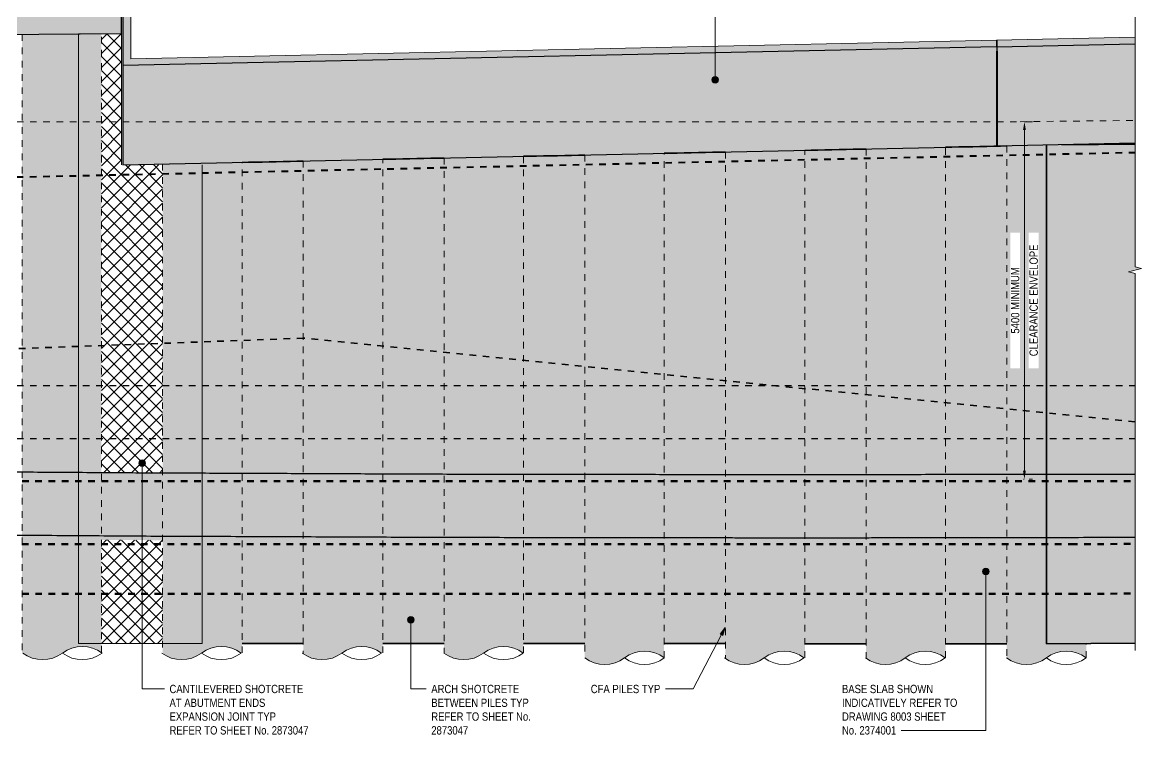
# Model space of a CAD drawing. Header units: metres. Extents: x -1147.3 to -1090.7, y 3.4 to 26.8.
# Drawn here: x -1137.34 to -1120.44, y 9.6 to 20.36 of the extents above; entities that cross this region are included whole.
import ezdxf

# ---------------------------------------------------------------- set-up
doc = ezdxf.new("R2010")
doc.units = ezdxf.units.M
for name, pattern in [('Dash dot', [0.015875, 0.00635, -0.004763, 0, -0.004763]), ('Hidden-Locality Plan', [0.0046, 0.003, -0.0016]), ('JacobsDash', [0.0045, 0.003, -0.0015])]:
    doc.linetypes.add(name, pattern=pattern)
doc.layers.get('Defpoints').update_dxf_attribs({"color": 41})
for name, color, linetype, lineweight in [('A-ANNO-DIMS', 7, 'Continuous', 9), ('A-DETL', 7, 'Continuous', 13), ('A-DETL-GENF', 7, 'Continuous', 9), ('A-GENM', 7, 'Continuous', 35), ('G-ANNO-TEXT', 7, 'Continuous', 9), ('S-BEAM', 7, 'Continuous', 50), ('S-FNDN', 7, 'Continuous', 50)]:
    doc.layers.add(name, color=color, linetype=linetype, lineweight=lineweight)
doc.styles.add('Arial Narrow', font='ARIALN.TTF', dxfattribs={"height": 0.125})
doc.dimstyles.new('Dimension_Standard_O__mm_', dxfattribs={"dimscale": 0.3048, "dimtxt": 0.127929, "dimasz": 0.410105, "dimexe": 0.393701, "dimexo": 0.246063, "dimgap": 0.246063, "dimtad": 1, "dimdec": 0, "dimlfac": 1000, "dimzin": 0, "dimdsep": 46, "dimtxsty": 'Arial Narrow', "dimsah": 1, "dimcen": 0.09, "dimaunit": 1, "dimadec": 4, "dimazin": 0, "dimtfac": 1, "dimtdec": 4, "dimtix": 1, "dimtmove": 0, "dimatfit": 3, "dimfxl": 1, "dimtvp": 1, "dimtfill": 1, "dimtolj": 1, "dimtzin": 0, "dimlwd": 18, "dimlwe": 18, "dimarcsym": 2})

# ---------------------------------------------------------------- blocks, each defined once
blk = doc.blocks.new('Top of Pavement - RL A - Top of Pavement - RL A-68818558-DRG-2873023 - SECTION 2')
at = {"layer": 'A-GENM', "lineweight": 25, "true_color": 0xe8e8e8}
h = blk.add_hatch(color=254, dxfattribs=at)
h.paths.add_polyline_path([(-1135.22, 12.598), (-1135.22, 13.548), (-1135.625, 13.55), (-1136.143, 13.554), (-1136.143, 12.604), (-1135.468, 12.599)])
h.paths.add_polyline_path([(-1145.343, 12.682), (-1145.343, 13.632), (-1145.709, 13.636), (-1147.223, 13.655), (-1147.223, 12.705), (-1145.651, 12.685)])
h = blk.add_hatch(color=254, dxfattribs=at)
h.paths.add_polyline_path([(-1135.22, 12.534), (-1135.22, 12.598), (-1135.625, 12.6), (-1136.143, 12.604), (-1136.143, 12.54), (-1135.522, 12.536)])
h.paths.add_polyline_path([(-1145.343, 12.617), (-1145.343, 12.682), (-1145.916, 12.688), (-1147.223, 12.705), (-1147.223, 12.673), (-1147.124, 12.675), (-1146.978, 12.676), (-1146.813, 12.675), (-1146.642, 12.673), (-1146.585, 12.672), (-1146.559, 12.672), (-1145.843, 12.663), (-1145.843, 12.623), (-1145.826, 12.623), (-1145.368, 12.617)])
at = {"layer": 'A-GENM', "color": 253, "lineweight": 25, "true_color": 0xa3a3a3}
for points, knots in [([(-1120.535, 13.53), (-1120.622, 13.53), (-1120.874, 13.529), (-1121.291, 13.529), (-1121.785, 13.528), (-1122.279, 13.527), (-1122.774, 13.526), (-1123.268, 13.526), (-1123.762, 13.525), (-1124.257, 13.524), (-1124.751, 13.523), (-1125.245, 13.523), (-1125.739, 13.522), (-1126.234, 13.523), (-1126.728, 13.524), (-1127.222, 13.524), (-1127.716, 13.525), (-1128.211, 13.526), (-1128.705, 13.526), (-1129.199, 13.527), (-1129.694, 13.528), (-1130.188, 13.528), (-1130.682, 13.529), (-1131.176, 13.531), (-1131.671, 13.533), (-1132.165, 13.535), (-1132.824, 13.538), (-1133.483, 13.541), (-1134.142, 13.543), (-1134.636, 13.546), (-1135.131, 13.548), (-1135.625, 13.55), (-1136.119, 13.553), (-1136.613, 13.557), (-1137.108, 13.56), (-1137.602, 13.564), (-1138.096, 13.567), (-1138.59, 13.571), (-1139.085, 13.574), (-1139.579, 13.577), (-1140.073, 13.581), (-1140.567, 13.585), (-1141.062, 13.589), (-1141.556, 13.594), (-1142.05, 13.599), (-1142.544, 13.604), (-1143.039, 13.609), (-1143.533, 13.614), (-1144.027, 13.618), (-1144.521, 13.623), (-1145.016, 13.628), (-1145.51, 13.633), (-1146.004, 13.639), (-1146.498, 13.646), (-1146.905, 13.651), (-1147.146, 13.654), (-1147.223, 13.655)], [0.474392, 0.474392, 0.474392, 0.474392, 0.4761905, 0.4795918, 0.4829932, 0.4863946, 0.4897959, 0.4931973, 0.4965986, 0.5, 0.5034014, 0.5068027, 0.5102041, 0.5136054, 0.5170068, 0.5204082, 0.5238095, 0.5272109, 0.5306122, 0.5340136, 0.537415, 0.5408163, 0.5442177, 0.547619, 0.5510204, 0.5544218, 0.5578231, 0.5646259, 0.5680272, 0.5714286, 0.5748299, 0.5782313, 0.5816327, 0.585034, 0.5884354, 0.5918367, 0.5952381, 0.5986395, 0.6020408, 0.6054422, 0.6088435, 0.6122449, 0.6156463, 0.6190476, 0.622449, 0.6258503, 0.6292517, 0.6326531, 0.6360544, 0.6394558, 0.6428571, 0.6462585, 0.6496599, 0.6530612, 0.6564626, 0.6580453, 0.6580453, 0.6580453, 0.6580453]), ([(-1130.916, 12.58), (-1130.727, 12.58), (-1130.347, 12.579), (-1129.778, 12.578), (-1129.209, 12.577), (-1128.64, 12.576), (-1128.071, 12.575), (-1127.502, 12.575), (-1127.028, 12.574), (-1126.649, 12.574), (-1126.459, 12.573), (-1126.365, 12.573)], [0.69047619, 0.69047619, 0.69047619, 0.69047619, 0.69642857, 0.70238095, 0.70833333, 0.71428571, 0.7202381, 0.72619048, 0.73214286, 0.73511905, 0.73809524, 0.73809524, 0.73809524, 0.73809524]), ([(-1126.365, 12.573), (-1126.27, 12.573), (-1126.08, 12.573), (-1125.701, 12.572), (-1125.416, 12.572), (-1125.227, 12.572)], [0.73809524, 0.73809524, 0.73809524, 0.73809524, 0.74107143, 0.74404762, 0.75, 0.75, 0.75, 0.75]), ([(-1125.227, 12.572), (-1125.037, 12.572), (-1124.753, 12.573), (-1124.373, 12.574), (-1124.089, 12.574), (-1123.804, 12.575), (-1123.425, 12.575), (-1122.951, 12.576), (-1122.382, 12.577), (-1122.003, 12.578), (-1121.813, 12.578)], [0.75, 0.75, 0.75, 0.75, 0.75595238, 0.75892857, 0.76190476, 0.76488095, 0.76785714, 0.77380952, 0.7797619, 0.78571429, 0.78571429, 0.78571429, 0.78571429])]:
    blk.add_open_spline(points, degree=3, knots=knots, dxfattribs=at)
for points in [[(-1140.019, 12.63), (-1139.83, 12.629), (-1139.45, 12.626), (-1138.881, 12.623), (-1138.313, 12.619), (-1137.744, 12.615), (-1137.175, 12.611), (-1136.606, 12.607), (-1136.037, 12.603), (-1135.657, 12.6), (-1135.468, 12.599)], [(-1135.468, 12.599), (-1135.278, 12.598), (-1134.899, 12.597), (-1134.52, 12.595), (-1134.33, 12.594)], [(-1134.33, 12.594), (-1134.14, 12.594), (-1133.761, 12.592), (-1133.382, 12.59), (-1133.192, 12.59)], [(-1133.192, 12.59), (-1133.002, 12.589), (-1132.623, 12.587), (-1132.054, 12.585), (-1131.485, 12.582), (-1131.106, 12.581), (-1130.916, 12.58)], [(-1121.813, 12.578), (-1121.623, 12.578), (-1121.244, 12.579), (-1120.865, 12.579), (-1120.675, 12.58)], [(-1120.675, 12.58), (-1120.628, 12.58), (-1120.582, 12.58), (-1120.535, 12.58)]]:
    blk.add_open_spline(points, degree=3, dxfattribs=at)
blk = doc.blocks.new('T2DPAA-T2D-C3S-RS-M3D-100334_rvt-1-DRG-2873023 - SECTION 2')
at = {"layer": 'A-GENM', "color": 253, "lineweight": 25, "true_color": 0xa3a3a3}
blk.add_blockref('Top of Pavement - RL A - Top of Pavement - RL A-68818558-DRG-2873023 - SECTION 2', (0, 0), dxfattribs=at)
blk = doc.blocks.new('01_SFO_FRP_Pile_CastInPlace_CS_BR08 - CAST-IN-PLACE PILE - 1200-8661432-DRG-2873023 - SECTION 2')
at = {"layer": 'S-FNDN', "linetype": 'JacobsDash', "lineweight": 18, "true_color": 0xc0c0c0}
for points in [[(-1134.897, 10.733), (-1134.823, 10.744), (-1134.758, 10.763), (-1134.69, 10.794), (-1134.571, 10.872), (-1134.508, 10.901), (-1134.437, 10.921), (-1134.368, 10.931), (-1134.297, 10.931), (-1134.226, 10.921), (-1134.157, 10.9), (-1134.092, 10.87), (-1134.041, 10.837), (-1134.041, 18.242), (-1135.22, 18.217), (-1135.22, 10.824), (-1135.173, 10.793), (-1135.108, 10.763), (-1135.038, 10.743), (-1134.968, 10.733), (-1134.901, 10.733)], [(-1134.023, 10.832), (-1134.021, 10.832), (-1134.021, 18.242), (-1134.041, 18.242), (-1134.041, 10.837), (-1134.033, 10.832), (-1134.025, 10.832)]]:
    blk.add_hatch(color=9, dxfattribs=at).paths.add_polyline_path(points)
at = {"layer": 'S-FNDN', "linetype": 'JacobsDash', "lineweight": 18}
for p, q in [((-1135.22, 18.217), (-1135.22, 10.824)), ((-1134.02, 10.832), (-1134.02, 18.242))]:
    blk.add_line(p, q, dxfattribs=at)
blk = doc.blocks.new('01_SFO_FRP_Pile_CastInPlace_CS_BR08 - CAST-IN-PLACE PILE - 1200-9305895-DRG-2873023 - SECTION 2')
at = {"layer": 'S-FNDN', "linetype": 'JacobsDash', "lineweight": 18, "true_color": 0xc0c0c0}
blk.add_hatch(color=9, dxfattribs=at).paths.add_polyline_path([(-1122.15, 10.659), (-1122.138, 10.659), (-1122.067, 10.669), (-1122.025, 10.682), (-1122.025, 18.5), (-1122.471, 18.49), (-1122.471, 10.756), (-1122.414, 10.719), (-1122.349, 10.689), (-1122.28, 10.669), (-1122.21, 10.659), (-1122.182, 10.659)])
h = blk.add_hatch(color=9, dxfattribs=at)
h.paths.add_polyline_path([(-1122.025, 10.682), (-1121.999, 10.689), (-1121.934, 10.719), (-1121.814, 10.797), (-1121.749, 10.827), (-1121.68, 10.847), (-1121.608, 10.857), (-1121.538, 10.857), (-1121.466, 10.847), (-1121.399, 10.827), (-1121.334, 10.797), (-1121.273, 10.758), (-1121.271, 10.758), (-1121.271, 10.974), (-1121.87, 10.969), (-1121.87, 18.503), (-1122.025, 18.5), (-1122.025, 10.689)])
h.paths.add_polyline_path([(-1121.642, 18.508), (-1121.271, 18.51), (-1121.271, 18.516), (-1121.608, 18.509)])
at = {"layer": 'S-FNDN', "linetype": 'JacobsDash', "lineweight": 18}
for p, q in [((-1122.471, 18.49), (-1122.471, 10.756)), ((-1121.271, 18.51), (-1121.271, 18.516)), ((-1121.271, 10.758), (-1121.271, 10.974))]:
    blk.add_line(p, q, dxfattribs=at)
blk = doc.blocks.new('01_SFO_FRP_Pile_CastInPlace_CS_BR08 - CAST-IN-PLACE PILE - 1200-8661394-DRG-2873023 - SECTION 2')
at = {"layer": 'S-FNDN', "linetype": 'JacobsDash', "lineweight": 18, "true_color": 0xc0c0c0}
for points in [[(-1132.848, 10.733), (-1132.775, 10.733), (-1132.706, 10.743), (-1132.638, 10.763), (-1132.573, 10.793), (-1132.453, 10.871), (-1132.388, 10.901), (-1132.319, 10.921), (-1132.248, 10.931), (-1132.177, 10.931), (-1132.106, 10.921), (-1132.038, 10.901), (-1131.973, 10.871), (-1131.916, 10.834), (-1131.916, 18.288), (-1133.095, 18.262), (-1133.095, 10.821), (-1133.053, 10.793), (-1132.988, 10.763), (-1132.919, 10.743), (-1132.848, 10.733)], [(-1131.898, 10.832), (-1131.896, 10.832), (-1131.896, 18.288), (-1131.916, 18.288), (-1131.916, 10.834), (-1131.913, 10.832), (-1131.9, 10.832)]]:
    blk.add_hatch(color=9, dxfattribs=at).paths.add_polyline_path(points)
at = {"layer": 'S-FNDN', "linetype": 'JacobsDash', "lineweight": 18}
for p, q in [((-1133.095, 18.262), (-1133.095, 10.821)), ((-1131.895, 10.832), (-1131.895, 18.288))]:
    blk.add_line(p, q, dxfattribs=at)
blk = doc.blocks.new('20_SFR_WSC_ShotcreteWall_Flat_Datum - FlatWall_PileSize_1200-9242313-DRG-2873023 - SECTION 2')
at = {"layer": 'A-GENM', "true_color": 0x9ab29e}
blk.add_hatch(color=253, dxfattribs=at).paths.add_polyline_path([(-1121.87, 10.969), (-1120.535, 10.979), (-1120.535, 16.562), (-1120.635, 16.587), (-1120.435, 16.637), (-1120.535, 16.662), (-1120.535, 18.515), (-1121.642, 18.508), (-1121.87, 18.503), (-1121.87, 11.558)])
at = {"layer": 'A-GENM', "color": 252, "true_color": 0x888888}
for p, q in [((-1121.87, 18.503), (-1121.87, 10.969)), ((-1120.535, 18.515), (-1121.642, 18.508)), ((-1121.87, 10.969), (-1120.535, 10.979))]:
    blk.add_line(p, q, dxfattribs=at)
blk = doc.blocks.new('20_SFR_WSC_ShotcreteWall_ArchFlatBack_Datum - ArchWall_PileSize_1200-8656066-DRG-2873023 - SECTION 2')
at = {"layer": 'A-GENM', "true_color": 0x9ab29e}
blk.add_hatch(color=253, dxfattribs=at).paths.add_polyline_path([(-1133.095, 10.977), (-1133.095, 18.26), (-1134.021, 18.241), (-1134.021, 10.977), (-1133.191, 10.977)])
at = {"layer": 'A-GENM', "color": 252, "true_color": 0x888888}
blk.add_line((-1134.021, 10.977), (-1133.095, 10.977), dxfattribs=at)
at = {"layer": 'A-GENM', "color": 252, "true_color": 0x888888, "flags": 128}
blk.add_lwpolyline([(-1133.095, 18.26), (-1133.191, 18.258), (-1133.293, 18.256), (-1133.398, 18.254), (-1133.505, 18.252), (-1133.612, 18.25), (-1133.719, 18.247), (-1133.824, 18.245), (-1133.925, 18.243), (-1134.021, 18.241)], dxfattribs=at)
blk = doc.blocks.new('20_SFR_WSC_ShotcreteWall_ArchFlatBack_Datum - ArchWall_PileSize_1200-8656109-DRG-2873023 - SECTION 2')
at = {"layer": 'A-GENM', "true_color": 0x9ab29e}
blk.add_hatch(color=253, dxfattribs=at).paths.add_polyline_path([(-1131.066, 10.976), (-1130.97, 10.976), (-1130.97, 18.307), (-1131.896, 18.288), (-1131.896, 10.976), (-1131.168, 10.976)])
at = {"layer": 'A-GENM', "color": 252, "true_color": 0x888888}
blk.add_line((-1131.896, 10.976), (-1130.97, 10.976), dxfattribs=at)
at = {"layer": 'A-GENM', "color": 252, "true_color": 0x888888, "flags": 128}
blk.add_lwpolyline([(-1130.97, 18.307), (-1131.066, 18.305), (-1131.168, 18.303), (-1131.273, 18.301), (-1131.38, 18.298), (-1131.487, 18.296), (-1131.594, 18.294), (-1131.698, 18.292), (-1131.8, 18.29), (-1131.896, 18.288)], dxfattribs=at)
blk = doc.blocks.new('20_SFR_WSC_ShotcreteWall_ArchFlatBack_Datum - ArchWall_PileSize_1200-8656190-DRG-2873023 - SECTION 2')
at = {"layer": 'A-GENM', "true_color": 0x9ab29e}
blk.add_hatch(color=253, dxfattribs=at).paths.add_polyline_path([(-1129.675, 10.975), (-1128.845, 10.975), (-1128.845, 18.352), (-1129.771, 18.333), (-1129.771, 10.975)])
at = {"layer": 'A-GENM', "color": 252, "true_color": 0x888888}
blk.add_line((-1129.771, 10.975), (-1128.845, 10.975), dxfattribs=at)
at = {"layer": 'A-GENM', "color": 252, "true_color": 0x888888, "flags": 128}
blk.add_lwpolyline([(-1128.845, 18.352), (-1128.941, 18.35), (-1129.043, 18.348), (-1129.148, 18.346), (-1129.254, 18.343), (-1129.362, 18.341), (-1129.468, 18.339), (-1129.573, 18.337), (-1129.675, 18.335), (-1129.771, 18.333)], dxfattribs=at)
blk = doc.blocks.new('20_SFR_WSC_ShotcreteWall_ArchFlatBack_Datum - ArchWall_PileSize_1200-8656242-DRG-2873023 - SECTION 2')
at = {"layer": 'A-GENM', "true_color": 0x9ab29e}
blk.add_hatch(color=253, dxfattribs=at).paths.add_polyline_path([(-1127.646, 10.973), (-1126.72, 10.973), (-1126.72, 18.398), (-1127.646, 18.379), (-1127.646, 11.558)])
at = {"layer": 'A-GENM', "color": 252, "true_color": 0x888888}
blk.add_line((-1127.646, 10.973), (-1126.72, 10.973), dxfattribs=at)
at = {"layer": 'A-GENM', "color": 252, "true_color": 0x888888, "flags": 128}
blk.add_lwpolyline([(-1126.72, 18.398), (-1126.816, 18.396), (-1126.918, 18.394), (-1127.023, 18.392), (-1127.129, 18.389), (-1127.237, 18.387), (-1127.343, 18.385), (-1127.448, 18.383), (-1127.55, 18.381), (-1127.646, 18.379)], dxfattribs=at)
blk = doc.blocks.new('20_SFR_WSC_ShotcreteWall_ArchFlatBack_Datum - ArchWall_PileSize_1200-8656296-DRG-2873023 - SECTION 2')
at = {"layer": 'A-GENM', "true_color": 0x9ab29e}
blk.add_hatch(color=253, dxfattribs=at).paths.add_polyline_path([(-1125.425, 10.972), (-1124.595, 10.972), (-1124.595, 18.443), (-1125.521, 18.423), (-1125.521, 10.972)])
at = {"layer": 'A-GENM', "color": 252, "true_color": 0x888888}
blk.add_line((-1125.521, 10.972), (-1124.595, 10.972), dxfattribs=at)
at = {"layer": 'A-GENM', "color": 252, "true_color": 0x888888, "flags": 128}
blk.add_lwpolyline([(-1124.595, 18.443), (-1124.691, 18.441), (-1124.793, 18.439), (-1124.898, 18.437), (-1125.004, 18.435), (-1125.112, 18.432), (-1125.218, 18.43), (-1125.323, 18.428), (-1125.425, 18.425), (-1125.521, 18.423)], dxfattribs=at)
blk = doc.blocks.new('03_SFR_ACS_Abutment_BR08_Retaining wall CS - ABUTMENT EAST_BR8_1-7988247-DRG-2873023 - SECTION 2')
at = {"layer": 'S-BEAM', "lineweight": 25, "true_color": 0xc0c0c0}
blk.add_hatch(color=9, dxfattribs=at).paths.add_polyline_path([(-1145.823, 20.11), (-1135.842, 20.187), (-1135.842, 21.387), (-1136.053, 21.385), (-1145.823, 21.307), (-1145.823, 20.515)])
at = {"layer": 'S-BEAM', "lineweight": 25}
for p, q in [((-1145.823, 21.307), (-1145.823, 20.11)), ((-1135.857, 21.387), (-1135.842, 21.387)), ((-1135.842, 20.187), (-1135.842, 21.387)), ((-1145.823, 20.11), (-1135.842, 20.187))]:
    blk.add_line(p, q, dxfattribs=at)
at = {"layer": 'S-BEAM', "color": 250, "lineweight": 25, "true_color": 0x404040}
for p, q in [((-1136.035, 21.385), (-1135.985, 21.386)), ((-1135.896, 21.386), (-1135.857, 21.387))]:
    blk.add_line(p, q, dxfattribs=at)
at = {"layer": 'S-BEAM', "color": 8, "lineweight": 25, "true_color": 0x6f6f6f}
blk.add_line((-1135.985, 21.386), (-1135.896, 21.386), dxfattribs=at)
blk = doc.blocks.new('01_SFO_FRP_Pile_CastInPlace_CS_BR08 - CAST-IN-PLACE PILE - 1200-8641665-DRG-2873023 - SECTION 2')
at = {"layer": 'S-FNDN', "linetype": 'JacobsDash', "lineweight": 18, "true_color": 0xc0c0c0}
for points in [[(-1137.016, 10.733), (-1136.997, 10.733), (-1136.926, 10.743), (-1136.855, 10.764), (-1136.793, 10.793), (-1136.673, 10.871), (-1136.608, 10.901), (-1136.539, 10.921), (-1136.468, 10.931), (-1136.397, 10.931), (-1136.326, 10.921), (-1136.255, 10.9), (-1136.191, 10.87), (-1136.163, 10.852), (-1136.163, 20.184), (-1137.343, 20.175), (-1137.343, 10.832), (-1137.333, 10.832), (-1137.273, 10.793), (-1137.208, 10.763), (-1137.139, 10.743), (-1137.068, 10.733), (-1137.054, 10.733)], [(-1136.143, 10.839), (-1136.143, 20.184), (-1136.163, 20.184), (-1136.163, 10.852), (-1136.145, 10.84)]]:
    blk.add_hatch(color=9, dxfattribs=at).paths.add_polyline_path(points)
at = {"layer": 'S-FNDN', "linetype": 'JacobsDash', "lineweight": 18}
for p, q in [((-1137.343, 20.175), (-1137.343, 10.832)), ((-1136.143, 10.839), (-1136.143, 20.184))]:
    blk.add_line(p, q, dxfattribs=at)
blk = doc.blocks.new('CS_DET_Pile-Column_BreakLine - Tubular BreakLine-5442962-DRG-2873023 - SECTION 2')
at = {"layer": 'A-DETL-GENF', "lineweight": 18}
for centre, start, end in [((-1134.933, 11.229), 232.9573, 307.0427), ((-1134.333, 10.434), 52.9573, 127.0427), ((-1134.333, 11.229), 232.9573, 307.0427)]:
    blk.add_arc(centre, 0.498, start, end, dxfattribs=at)
blk = doc.blocks.new('CS_DET_Pile-Column_BreakLine - Tubular BreakLine-V16-DRG-2873023 - SECTION 2')
at = {"layer": 'A-DETL-GENF', "lineweight": 18}
for centre, start, end in [((-1127.944, 10.361), 52.9573, 127.0427), ((-1128.544, 11.155), 232.9573, 307.0427), ((-1127.944, 11.155), 232.9573, 307.0427)]:
    blk.add_arc(centre, 0.498, start, end, dxfattribs=at)
blk = doc.blocks.new('BREAK LINE - INPUT VIEW SCALE_R13 - Std Break-8685746-DRG-2873023 - SECTION 2')
at = {"layer": 'A-DETL-GENF'}
for p, q in [((-1120.535, 22.354), (-1120.535, 16.662)), ((-1120.435, 16.637), (-1120.635, 16.587)), ((-1120.635, 16.587), (-1120.535, 16.562)), ((-1120.535, 16.662), (-1120.435, 16.637)), ((-1120.535, 16.562), (-1120.535, 10.869))]:
    blk.add_line(p, q, dxfattribs=at)
blk = doc.blocks.new('DIMBLOCK1-DRG-2873023 - SECTION 2')
at = {"layer": 'A-ANNO-DIMS', "color": 0, "lineweight": 18, "transparency": 16777216}
for p, q in [((-1122.193, 18.856), (-1122.085, 18.856)), ((-1122.205, 13.583), (-1122.205, 18.731)), ((-1122.133, 13.458), (-1122.085, 13.458))]:
    blk.add_line(p, q, dxfattribs=at)
at = {"layer": 'A-ANNO-DIMS', "color": 0, "transparency": 16777216}
for points in [[(-1122.226, 18.731), (-1122.184, 18.731), (-1122.205, 18.856)], [(-1122.226, 13.583), (-1122.184, 13.583), (-1122.205, 13.458)]]:
    blk.add_solid(points, dxfattribs=at)
at = {"layer": 'Defpoints', "color": 0, "transparency": 16777216}
for p in [(-1122.268, 18.856), (-1122.205, 18.856), (-1122.208, 13.458)]:
    blk.add_point(p, dxfattribs=at)
at = {"layer": 'A-ANNO-DIMS', "color": 0, "lineweight": 18, "transparency": 16777216, "char_height": 0.125, "width": 2.02493, "attachment_point": 5, "rotation": 90, "style": 'Arial Narrow', "bg_fill": 3, "box_fill_scale": 1.1, "bg_fill_color": 256, "bg_fill_true_color": 13158600, "bg_fill_transparency": 0}
for s, insert in [('\\A1;5400 MINIMUM', (-1122.344, 16.157)), ('\\A1;CLEARANCE ENVELOPE', (-1122.065, 16.157))]:
    blk.add_mtext(s, dxfattribs=dict(at, insert=insert))

msp = doc.modelspace()

# ---------------------------------------------------------------- hatches: boundary and pattern name
at = {"layer": 'A-DETL-GENF', "true_color": 0xafc8af}
h = msp.add_hatch(dxfattribs=at)
h.set_pattern_fill('FP_33', color=9, style=0, pattern_type=2)
h.set_pattern_definition([(45, (-1120.574, 10.849), (-0.106066, 0.106066), []), (135, (-1120.574, 10.849), (-0.106066, -0.106066), [])])
h.paths.add_polyline_path([(-1135.2203, 10.977), (-1135.2203, 12.5345), (-1136.1433, 12.5401), (-1136.1433, 10.977), (-1135.5215, 10.977)])
h.paths.add_polyline_path([(-1135.2203, 13.5483), (-1135.2203, 18.2049), (-1135.7775, 18.2047), (-1135.8224, 18.2038), (-1135.8224, 18.2047), (-1135.839, 18.2051), (-1135.839, 20.1844), (-1136.1433, 20.1844), (-1136.1433, 13.5538), (-1135.5215, 13.5498), (-1135.2919, 13.5487)])
at = {"layer": 'A-GENM', "lineweight": 5, "true_color": 0x9ab29e}
msp.add_hatch(color=253, dxfattribs=at).paths.add_polyline_path([(-1122.566, 10.9704), (-1122.4707, 10.9704), (-1122.4707, 18.49), (-1123.3957, 18.4702), (-1123.3957, 10.9704), (-1122.6678, 10.9704)])
at = {"layer": 'G-ANNO-TEXT'}
h = msp.add_hatch(color=256, dxfattribs=at)
edge = h.paths.add_edge_path()
edge.add_arc((-1126.8752, 19.487), 0.05, 0, 360)
h = msp.add_hatch(color=256, dxfattribs=at)
edge = h.paths.add_edge_path()
edge.add_arc((-1135.5305, 13.6977), 0.05, 0, 360)
h = msp.add_hatch(color=256, dxfattribs=at)
edge = h.paths.add_edge_path()
edge.add_arc((-1122.7877, 12.0626), 0.05, 0, 360)
h = msp.add_hatch(color=256, dxfattribs=at)
edge = h.paths.add_edge_path()
edge.add_arc((-1131.4715, 11.3313), 0.05, 0, 360)
msp.add_hatch(color=256, dxfattribs=at).paths.add_polyline_path([(-1126.7239, 11.2189), (-1126.801, 11.1181), (-1126.7619, 11.0978)])
at = {"layer": 'S-BEAM', "lineweight": 5, "true_color": 0xc0c0c0}
for points in [[(-1135.8224, 19.7041), (-1122.6238, 19.9875), (-1122.6238, 20.0875), (-1135.6982, 19.8068), (-1135.6982, 21.5399), (-1122.6238, 21.7906), (-1122.6238, 21.8779), (-1135.8224, 21.5945), (-1135.8224, 19.9875)], [(-1122.6238, 18.4871), (-1120.5352, 18.532), (-1120.5352, 20.0323), (-1122.6238, 19.9875), (-1122.6238, 18.5243)]]:
    msp.add_hatch(color=9, dxfattribs=at).paths.add_polyline_path(points)
h = msp.add_hatch(color=9, dxfattribs=at)
h.paths.add_polyline_path([(-1122.6238, 19.9875), (-1120.5352, 20.0323), (-1120.5352, 20.1323), (-1122.6238, 20.0875), (-1122.6238, 19.9875)])
h.paths.add_polyline_path([(-1122.6238, 21.7906), (-1120.5352, 21.8306), (-1120.5352, 21.9228), (-1122.6238, 21.8779), (-1122.6238, 21.852)])
h = msp.add_hatch(color=9, dxfattribs=at)
h.paths.add_polyline_path([(-1135.8224, 18.2038), (-1122.6238, 18.4871), (-1122.6238, 19.2667), (-1122.6238, 19.9875), (-1122.6259, 19.9874), (-1135.8224, 19.7041), (-1135.8224, 18.5243)])
h.paths.add_polyline_path([(-1122.6248, 18.5243), (-1122.6248, 18.5243), (-1122.6248, 19.7002)])
at = {"layer": 'S-FNDN', "lineweight": 5, "true_color": 0xc0c0c0}
for points in [[(-1126.2746, 10.6846), (-1126.2588, 10.6893), (-1126.1905, 10.7213), (-1126.0739, 10.7969), (-1126.0089, 10.8267), (-1125.9366, 10.8475), (-1125.8696, 10.8572), (-1125.7981, 10.8572), (-1125.7274, 10.847), (-1125.657, 10.8259), (-1125.5913, 10.7952), (-1125.5339, 10.758), (-1125.5207, 10.758), (-1125.5207, 18.4249), (-1126.2746, 18.4088), (-1126.2746, 10.6893)], [(-1124.2744, 10.6588), (-1124.2681, 10.6588), (-1124.1963, 10.6693), (-1124.1496, 10.6831), (-1124.1496, 18.4544), (-1124.5953, 18.4448), (-1124.5953, 10.7524), (-1124.5439, 10.7191), (-1124.4789, 10.6893), (-1124.4104, 10.669), (-1124.3396, 10.6588), (-1124.3067, 10.6588)], [(-1124.1496, 10.6831), (-1124.1288, 10.6893), (-1124.0639, 10.7191), (-1123.9439, 10.7969), (-1123.8789, 10.8267), (-1123.8104, 10.847), (-1123.7396, 10.8572), (-1123.6681, 10.8572), (-1123.5974, 10.847), (-1123.5288, 10.8267), (-1123.4639, 10.7969), (-1123.4039, 10.758), (-1123.3957, 10.758), (-1123.3957, 18.4706), (-1124.1496, 18.4544), (-1124.1496, 10.6893)], [(-1130.6817, 10.7328), (-1130.6368, 10.7328), (-1130.5661, 10.743), (-1130.4975, 10.7633), (-1130.4326, 10.7931), (-1130.3126, 10.8708), (-1130.2476, 10.9007), (-1130.1791, 10.921), (-1130.1072, 10.9312), (-1130.0332, 10.9307), (-1129.966, 10.9209), (-1129.8975, 10.9007), (-1129.8326, 10.8708), (-1129.7906, 10.8437), (-1129.7907, 18.3333), (-1130.9703, 18.3079), (-1130.9703, 10.8305), (-1130.9096, 10.7918), (-1130.8449, 10.7625), (-1130.7791, 10.743), (-1130.7083, 10.7328)], [(-1129.7707, 10.832), (-1129.7707, 18.3337), (-1129.7906, 18.333), (-1129.7906, 10.8437), (-1129.7725, 10.832)], [(-1128.5081, 10.6588), (-1128.4374, 10.669), (-1128.3996, 10.6802), (-1128.3996, 18.3631), (-1128.8453, 18.3536), (-1128.8453, 10.758), (-1128.8435, 10.7577), (-1128.7839, 10.7191), (-1128.7189, 10.6893), (-1128.6504, 10.669), (-1128.5796, 10.6588), (-1128.5248, 10.6588)], [(-1128.3996, 10.6802), (-1128.3688, 10.6893), (-1128.3039, 10.7191), (-1128.1839, 10.7969), (-1128.1189, 10.8267), (-1128.0504, 10.847), (-1127.9796, 10.8572), (-1127.9081, 10.8572), (-1127.8374, 10.847), (-1127.7688, 10.8267), (-1127.7039, 10.7969), (-1127.6457, 10.7592), (-1127.6457, 18.3793), (-1128.3996, 18.3631), (-1128.3996, 10.6893)], [(-1126.3996, 10.6588), (-1126.3981, 10.6588), (-1126.3274, 10.669), (-1126.2746, 10.6846), (-1126.2746, 18.4088), (-1126.7203, 18.3992), (-1126.7203, 10.7492), (-1126.6739, 10.7191), (-1126.6089, 10.6893), (-1126.5375, 10.6686), (-1126.4696, 10.6588), (-1126.4317, 10.6588)]]:
    msp.add_hatch(color=9, dxfattribs=at).paths.add_polyline_path(points)

# ---------------------------------------------------------------- linework, layer by layer
at = {"layer": 'A-DETL', "lineweight": 9}
for p, q in [((-1135.6982, 21.5399), (-1135.6982, 19.8068)), ((-1122.6259, 20.0875), (-1120.5352, 20.1323)), ((-1135.6982, 19.8068), (-1122.6259, 20.0875))]:
    msp.add_line(p, q, dxfattribs=at)
at = {"layer": 'A-DETL'}
for p, q in [((-1135.839, 20.1844), (-1136.4917, 20.1844)), ((-1136.4917, 20.1844), (-1136.4917, 10.977)), ((-1135.839, 18.2047), (-1135.839, 20.1844)), ((-1134.6208, 10.977), (-1134.6208, 18.2051)), ((-1136.4917, 10.977), (-1134.6208, 10.977))]:
    msp.add_line(p, q, dxfattribs=at)
at = {"layer": 'A-DETL', "color": 7, "lineweight": 9, "true_color": 0xffffff}
msp.add_line((-1122.6238, 18.4871), (-1122.6238, 19.9875), dxfattribs=at)
at = {"layer": 'A-DETL', "color": 9, "lineweight": 40, "true_color": 0xc0c0c0}
msp.add_line((-1122.623, 19.9191), (-1122.623, 18.4941), dxfattribs=at)
at = {"layer": 'A-DETL', "linetype": 'JacobsDash', "lineweight": 18}
for p, q in [((-1147.2226, 18.8564), (-1122.2683, 18.8564)), ((-1122.2683, 18.8564), (-1120.5352, 18.875)), ((-1122.2082, 13.458), (-1122.2182, 13.458))]:
    msp.add_line(p, q, dxfattribs=at)
at = {"layer": 'A-DETL', "color": 3, "linetype": 'Hidden-Locality Plan', "lineweight": 40, "true_color": 0x00ff00}
msp.add_line((-1147.2226, 17.8053), (-1120.5352, 18.393), dxfattribs=at)
at = {"layer": 'A-DETL', "color": 150, "linetype": 'JacobsDash', "lineweight": 35, "true_color": 0x0080ff}
for p, q in [((-1133.095, 15.5867), (-1147.2226, 15.0684)), ((-1120.5352, 14.3236), (-1133.095, 15.5867))]:
    msp.add_line(p, q, dxfattribs=at)
at = {"layer": 'A-DETL', "color": 17, "linetype": 'Dash dot', "lineweight": 25, "true_color": 0x804040}
msp.add_line((-1147.2226, 14.8723), (-1120.5352, 14.8723), dxfattribs=at)
at = {"layer": 'A-DETL', "color": 53, "linetype": 'Dash dot', "lineweight": 25, "true_color": 0xc8c33c}
msp.add_line((-1147.2226, 14.0713), (-1120.5352, 14.0713), dxfattribs=at)
at = {"layer": 'A-DETL', "linetype": 'JacobsDash', "lineweight": 50}
for p, q in [((-1139.3425, 13.4253), (-1121.5041, 13.4253)), ((-1121.5041, 13.4253), (-1120.5352, 13.4291)), ((-1138.5468, 12.4753), (-1121.5035, 12.4753)), ((-1121.5035, 12.4753), (-1120.5352, 12.4791)), ((-1139.3418, 11.7253), (-1121.5031, 11.7253)), ((-1121.5031, 11.7253), (-1120.5352, 11.7291))]:
    msp.add_line(p, q, dxfattribs=at)
at = {"layer": 'A-GENM', "color": 252, "true_color": 0x888888}
msp.add_line((-1123.3957, 10.9704), (-1122.4706, 10.9704), dxfattribs=at)
at = {"layer": 'A-GENM', "color": 252, "true_color": 0x888888, "flags": 128}
msp.add_lwpolyline([(-1122.4706, 18.49), (-1122.566, 18.4879), (-1122.6678, 18.4858), (-1122.7726, 18.4835), (-1122.8793, 18.4812), (-1122.9866, 18.4789), (-1123.0933, 18.4766), (-1123.1981, 18.4744), (-1123.2999, 18.4722), (-1123.3957, 18.4702)], dxfattribs=at)
at = {"layer": 'G-ANNO-TEXT'}
for p, q in [((-1126.8752, 19.487), (-1126.8752, 23.0227)), ((-1135.5305, 13.6977), (-1135.5305, 10.2883)), ((-1122.7877, 12.0626), (-1122.7877, 9.6632)), ((-1131.4715, 11.3313), (-1131.4715, 10.2883)), ((-1126.7239, 11.2189), (-1127.2068, 10.2883)), ((-1126.7239, 11.2189), (-1126.801, 11.1181)), ((-1126.7619, 11.0978), (-1126.7239, 11.2189)), ((-1126.801, 11.1181), (-1126.7619, 11.0978)), ((-1135.5305, 10.2883), (-1135.1908, 10.2883)), ((-1131.4715, 10.2883), (-1131.2375, 10.2883)), ((-1127.5873, 10.2883), (-1127.6241, 10.2883)), ((-1127.2068, 10.2883), (-1127.5873, 10.2883)), ((-1123.06, 9.6632), (-1124.0682, 9.6632)), ((-1122.7877, 9.6632), (-1123.06, 9.6632))]:
    msp.add_line(p, q, dxfattribs=at)
for centre in [(-1126.8752, 19.487), (-1135.5305, 13.6977), (-1122.7877, 12.0626), (-1131.4715, 11.3313)]:
    msp.add_circle(centre, 0.05, dxfattribs=at)
at = {"layer": 'S-BEAM', "lineweight": 25}
for p, q in [((-1135.8224, 21.5945), (-1135.8224, 19.7041)), ((-1122.6248, 19.9875), (-1135.8224, 19.7041)), ((-1122.6238, 19.9875), (-1122.6248, 19.9875)), ((-1122.6238, 19.9875), (-1122.6238, 20.0875)), ((-1122.6238, 20.0875), (-1122.6238, 19.9875)), ((-1122.6238, 19.9875), (-1120.5352, 20.0323)), ((-1122.6238, 19.9875), (-1122.6238, 18.4871)), ((-1135.8224, 19.7041), (-1135.8224, 18.2038)), ((-1135.8224, 18.2038), (-1122.6248, 18.4871)), ((-1122.6248, 18.4871), (-1122.6238, 18.4871)), ((-1120.5352, 18.532), (-1122.6238, 18.4871))]:
    msp.add_line(p, q, dxfattribs=at)
at = {"layer": 'S-FNDN', "linetype": 'JacobsDash', "lineweight": 18}
for p, q in [((-1125.5205, 10.758), (-1125.5205, 18.4249)), ((-1124.5955, 18.4448), (-1124.5955, 10.7526)), ((-1123.3955, 10.758), (-1123.3955, 18.4706)), ((-1130.9705, 18.3079), (-1130.9705, 10.8306)), ((-1129.7705, 10.832), (-1129.7705, 18.3337)), ((-1128.8455, 18.3536), (-1128.8455, 10.758)), ((-1127.6455, 10.759), (-1127.6455, 18.3793)), ((-1126.7205, 18.3992), (-1126.7205, 10.7493))]:
    msp.add_line(p, q, dxfattribs=at)

# ---------------------------------------------------------------- block references
at = {"lineweight": 5}
msp.add_blockref('T2DPAA-T2D-C3S-RS-M3D-100334_rvt-1-DRG-2873023 - SECTION 2', (0, 0), dxfattribs=at)
at = {"layer": 'A-DETL-GENF'}
for name, p in [('BREAK LINE - INPUT VIEW SCALE_R13 - Std Break-8685746-DRG-2873023 - SECTION 2', (0, 0)), ('CS_DET_Pile-Column_BreakLine - Tubular BreakLine-5442962-DRG-2873023 - SECTION 2', (-2.1, 0)), ('CS_DET_Pile-Column_BreakLine - Tubular BreakLine-5442962-DRG-2873023 - SECTION 2', (0, 0)), ('CS_DET_Pile-Column_BreakLine - Tubular BreakLine-5442962-DRG-2873023 - SECTION 2', (2.12, 0)), ('CS_DET_Pile-Column_BreakLine - Tubular BreakLine-5442962-DRG-2873023 - SECTION 2', (4.26, 0)), ('CS_DET_Pile-Column_BreakLine - Tubular BreakLine-V16-DRG-2873023 - SECTION 2', (0, 0)), ('CS_DET_Pile-Column_BreakLine - Tubular BreakLine-V16-DRG-2873023 - SECTION 2', (2.11, 0)), ('CS_DET_Pile-Column_BreakLine - Tubular BreakLine-V16-DRG-2873023 - SECTION 2', (4.24, 0)), ('CS_DET_Pile-Column_BreakLine - Tubular BreakLine-V16-DRG-2873023 - SECTION 2', (6.37, 0))]:
    msp.add_blockref(name, p, dxfattribs=at)
at = {"layer": 'A-GENM', "color": 252, "true_color": 0x888888}
for name in ['20_SFR_WSC_ShotcreteWall_ArchFlatBack_Datum - ArchWall_PileSize_1200-8656296-DRG-2873023 - SECTION 2', '20_SFR_WSC_ShotcreteWall_Flat_Datum - FlatWall_PileSize_1200-9242313-DRG-2873023 - SECTION 2', '20_SFR_WSC_ShotcreteWall_ArchFlatBack_Datum - ArchWall_PileSize_1200-8656066-DRG-2873023 - SECTION 2', '20_SFR_WSC_ShotcreteWall_ArchFlatBack_Datum - ArchWall_PileSize_1200-8656109-DRG-2873023 - SECTION 2', '20_SFR_WSC_ShotcreteWall_ArchFlatBack_Datum - ArchWall_PileSize_1200-8656190-DRG-2873023 - SECTION 2', '20_SFR_WSC_ShotcreteWall_ArchFlatBack_Datum - ArchWall_PileSize_1200-8656242-DRG-2873023 - SECTION 2']:
    msp.add_blockref(name, (0, 0), dxfattribs=at)
at = {"layer": 'S-BEAM', "lineweight": 25}
msp.add_blockref('03_SFR_ACS_Abutment_BR08_Retaining wall CS - ABUTMENT EAST_BR8_1-7988247-DRG-2873023 - SECTION 2', (0, 0), dxfattribs=at)
at = {"layer": 'S-FNDN', "linetype": 'JacobsDash', "lineweight": 18}
for name in ['01_SFO_FRP_Pile_CastInPlace_CS_BR08 - CAST-IN-PLACE PILE - 1200-8641665-DRG-2873023 - SECTION 2', '01_SFO_FRP_Pile_CastInPlace_CS_BR08 - CAST-IN-PLACE PILE - 1200-9305895-DRG-2873023 - SECTION 2', '01_SFO_FRP_Pile_CastInPlace_CS_BR08 - CAST-IN-PLACE PILE - 1200-8661394-DRG-2873023 - SECTION 2', '01_SFO_FRP_Pile_CastInPlace_CS_BR08 - CAST-IN-PLACE PILE - 1200-8661432-DRG-2873023 - SECTION 2']:
    msp.add_blockref(name, (0, 0), dxfattribs=at)

# ---------------------------------------------------------------- texts
at = {"layer": 'G-ANNO-TEXT', "insert": (-1124.9601, 10.3508), "char_height": 0.125, "attachment_point": 1, "style": 'Arial Narrow', "bg_fill": 3, "box_fill_scale": 1, "bg_fill_color": 256, "bg_fill_true_color": 13158600, "bg_fill_transparency": 0}
msp.add_mtext('BASE SLAB SHOWN ', dxfattribs=at)

# ---------------------------------------------------------------- next in the draw order: texts
at = {"layer": 'G-ANNO-TEXT', "char_height": 0.125, "attachment_point": 1, "style": 'Arial Narrow', "bg_fill": 3, "box_fill_scale": 1, "bg_fill_color": 256, "bg_fill_true_color": 13158600, "bg_fill_transparency": 0}
for s, insert in [('CANTILEVERED SHOTCRETE ', (-1135.1158, 10.3508)), ('ARCH SHOTCRETE ', (-1131.1625, 10.3508)), ('CFA PILES TYP', (-1128.7541, 10.3508)), ('INDICATIVELY REFER TO ', (-1124.9601, 10.1425))]:
    msp.add_mtext(s, dxfattribs=dict(at, insert=insert))

# ---------------------------------------------------------------- next in the draw order: dimensions: what is measured, and where the dimension line sits
at = {"layer": 'A-ANNO-DIMS', "lineweight": 18}
dim = msp.add_linear_dim(base=(-1122.2047, 18.8564), p1=(-1122.2082, 13.458), p2=(-1122.2683, 18.8564), angle=90, text='5400 MINIMUM\\XCLEARANCE ENVELOPE', dimstyle='Dimension_Standard_O__mm_', override={"dimpost": '<>', "dimfxl": 5.398705}, dxfattribs=at)
dim.commit()
dim.dimension.update_dxf_attribs({"geometry": 'DIMBLOCK1-DRG-2873023 - SECTION 2', "text_midpoint": (-1122.2047, 16.1572)})

# ---------------------------------------------------------------- next in the draw order: texts
at = {"layer": 'G-ANNO-TEXT', "char_height": 0.125, "attachment_point": 1, "style": 'Arial Narrow', "bg_fill": 3, "box_fill_scale": 1, "bg_fill_color": 256, "bg_fill_true_color": 13158600, "bg_fill_transparency": 0}
for s, insert in [('AT ABUTMENT ENDS ', (-1135.1158, 10.1425)), ('BETWEEN PILES TYP ', (-1131.1625, 10.1425)), ('DRAWING 8003 SHEET ', (-1124.9601, 9.9341))]:
    msp.add_mtext(s, dxfattribs=dict(at, insert=insert))

# ---------------------------------------------------------------- next in the draw order: texts
for s, insert in [('EXPANSION JOINT TYP', (-1135.1158, 9.9341)), ('REFER TO SHEET No. ', (-1131.1625, 9.9341)), ('No. 2374001', (-1124.9601, 9.7257))]:
    msp.add_mtext(s, dxfattribs=dict(at, insert=insert))

# ---------------------------------------------------------------- next in the draw order: texts
for s, insert in [('REFER TO SHEET No. 2873047', (-1135.1158, 9.7257)), ('2873047', (-1131.1625, 9.7257))]:
    msp.add_mtext(s, dxfattribs=dict(at, insert=insert))

doc.saveas('drawing.dxf')
